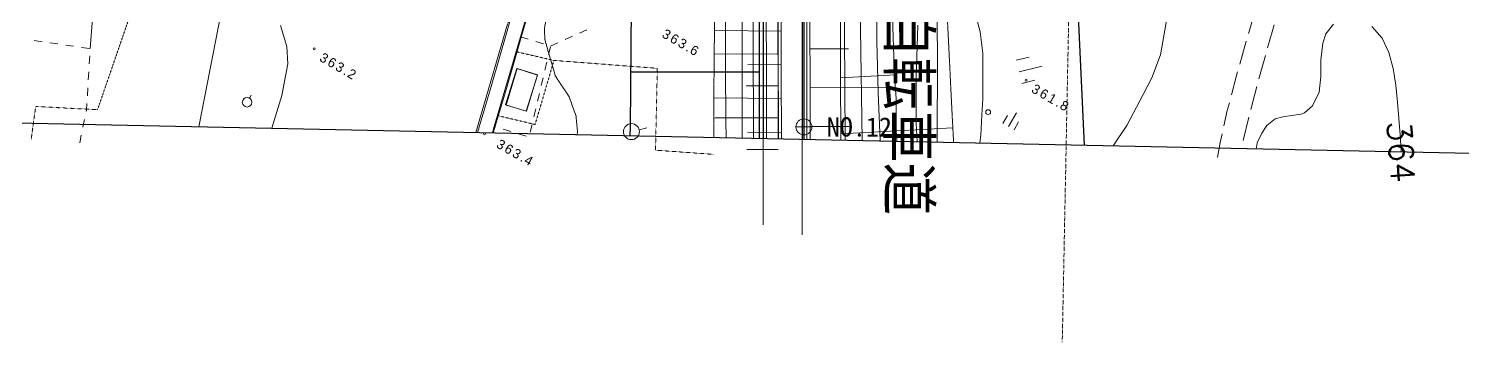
# Model space of a CAD drawing. Header units: millimetres. Extents: x 432273 to 1023813, y -32657 to 705940.
# Drawn here: x 643010 to 867642, y 170116 to 219158 of the extents above; entities that cross this region are included whole.
import ezdxf

# ---------------------------------------------------------------- set-up
doc = ezdxf.new("R2010")
doc.units = ezdxf.units.MM
doc.header["$LTSCALE"] = 100
for name, pattern in [('561019', [1, 0.5, -0.5]), ('56301', [0.5, 0.25, -0.25]), ('57103', [5.5, 5, -0.5]), ('SXF_一点短鎖線', [9.25, 6, -1.5, 0.25, -1.5])]:
    doc.linetypes.add(name, pattern=pattern)
doc.layers.get('Defpoints').update_dxf_attribs({"color": 153})
for name, color, linetype, lineweight in [('D-BGD', 7, 'Continuous', 13), ('D-BMK', 2, 'SXF_一点短鎖線', 13), ('D-BMK-HTXT', 7, 'Continuous', 13), ('D-BYP-STR2', 6, 'Continuous', 25), ('●予備設計_LP横断', 7, 'Continuous', 13)]:
    doc.layers.add(name, color=color, linetype=linetype, lineweight=lineweight)
doc.styles.add('BIGFONT', font='txt', dxfattribs={"height": 0.2, "bigfont": 'BIGFONT'})
doc.styles.add('Style-WORKING', font='WORKING.shx')
doc.styles.add('ＭＳ ゴシック', font='MS Gothic.ttf')
doc.linetypes.add('57106', pattern='A,2.5,[43,dgnlstyle-dm500.shx,S=0.002,R=0,X=0,Y=0],2.5', length=5)

# ---------------------------------------------------------------- blocks, each defined once
blk = doc.blocks.new('M6319')
at = {"layer": '●予備設計_LP横断', "linetype": 'Continuous', "lineweight": 9}
blk.add_line((0, 0.5), (0, 1), dxfattribs=at)
blk.add_circle((0, -0.25), 0.75, dxfattribs=at)
blk = doc.blocks.new('M6334')
at = {"layer": '●予備設計_LP横断', "linetype": 'Continuous', "lineweight": 9}
for p, q in [((-1, -1.25), (-1, 0.15)), ((0, -1.25), (0, 1.25)), ((1, -1.25), (1, 0.15))]:
    blk.add_line(p, q, dxfattribs=at)
blk = doc.blocks.new('M7312')
at = {"layer": '●予備設計_LP横断', "linetype": 'Continuous', "lineweight": 20}
blk.add_circle((0, 0), 0.15, dxfattribs=at)
blk = doc.blocks.new('21311212131313131')
at = {"layer": 'D-BGD', "linetype": 'Continuous'}
for p, q in [((2820046.9645, -1151617.9155, 363653.9803), (2816419.9963, -1150662.9725, 363685.9803)), ((2824903.2136, -1152790.9373, 363821.9803), (2821259.7591, -1151918.1722, 363679.9803)), ((2817835.6232, -1154649.4275, 363665.9803), (2814208.655, -1153694.4846, 363698.9803)), ((2829789.7272, -1153848.2827, 363819.9803), (2826120.1826, -1153075.2387, 363857.9803)), ((2819761.3366, -1189195.6815), (2818799.9082, -1185570.7355)), ((2817949.3438, -1189675.5186), (2817411.8177, -1187646.1184)), ((2821574.6868, -1188715.4475), (2821036.2835, -1186685.5671)), ((2830054.4014, -1216936.1564), (2828720.7719, -1199389.6415)), ((2821258.1443, -1217137.5246), (2820631.1483, -1208560.3024)), ((2822927.0682, -1221893.3027), (2822648.6716, -1209781.8957)), ((2816870.9486, -1222043.6736), (2816728.5172, -1216014.7011)), ((2829009.5028, -1221757.3376), (2828864.766, -1215670.1012)), ((2819438.938, -1226473.6229), (2819497.2281, -1231725.3059)), ((2824722.1771, -1226360.5449), (2824839.6941, -1236929.8145)), ((2830021.1693, -1226239.4542), (2830103.6585, -1231531.4488)), ((2814155.2374, -1226563.5479), (2814271.8038, -1237047.3162)), ((2817728.4835, -1227016.2717), (2817967.7473, -1237054.1869)), ((2822749.426, -1226903.4265), (2822859.1336, -1231888.4503)), ((2827730.48, -1226780.1454), (2827969.9351, -1236692.7611)), ((2832684.3869, -1226664.8036), (2832805.3628, -1231587.5937)), ((2830058.597, -1248514.9117), (2829738.4132, -1247306.7565)), ((2815126.6516, -1258160.5475, 364455.9803), (2814587.3511, -1257031.9463, 364457.9803)), ((2816203.9785, -1260415.9125, 364452.9803), (2815665.5552, -1259287.7914, 364454.9803)), ((2817282.1826, -1262671.7576, 364449.9803), (2816743.7592, -1261543.6366, 364451.9803)), ((2816606.4119, -1264991.166, 364474.9803), (2816955.8922, -1263790.4977, 364461.9803)), ((2817364.7574, -1262689.6013, 364448.9803), (2818586.6307, -1262950.3665, 364435.9803)), ((2819808.901, -1263212.4891, 364422.9803), (2821031.6514, -1263473.7346, 364410.9803)), ((2822253.0445, -1263735.377, 364397.9803), (2823475.7949, -1263996.6225, 364384.9803)), ((2824698.0652, -1264258.7451, 364371.9803), (2825920.8156, -1264519.9905, 364358.9803)), ((2815907.0545, -1267391.1453, 364499.9803), (2816256.5347, -1266190.477, 364486.9803)), ((2827142.2087, -1264781.633, 364345.9803), (2828364.9592, -1265042.8784, 364332.9803)), ((2829587.2294, -1265305.001, 364320.9803), (2830809.1027, -1265565.7663, 364307.9803)), ((2831403.6549, -1266208.177, 364316.9803), (2831069.7331, -1267411.6624, 364359.9803)), ((2830736.6884, -1268615.628, 364401.9803), (2830402.7666, -1269819.1133, 364444.9803)), ((2830066.2133, -1271021.1581, 364511.9803), (2830009.0006, -1271223.5457, 364529.9803)), ((2818987.6536, -1336140.3362, 363523.9804), (2819139.0298, -1334899.6206, 363519.9804)), ((2820288.6218, -1334830.1066, 363507.9804), (2821537.7177, -1334876.6269, 363494.9804)), ((2822786.8137, -1334923.1471, 363481.9804), (2824035.9096, -1334969.6674, 363468.9804)), ((2825285.0056, -1335016.1877, 363455.9804), (2826534.1015, -1335062.7079, 363443.9804)), ((2830256.6318, -1335422.4233, 363419.9804), (2831484.9331, -1335654.7865, 363420.9804)), ((2832713.2345, -1335887.1496, 363420.9804), (2833941.5358, -1336119.5128, 363420.9804)), ((2818686.6556, -1338622.7277, 363530.9804), (2818837.1546, -1337381.5319, 363527.9804)), ((2818386.1377, -1341104.242, 363537.9804), (2818536.6367, -1339863.0462, 363534.9804)), ((2818084.2624, -1343586.1533, 363545.9804), (2818234.7615, -1342344.9575, 363541.9804))]:
    blk.add_line(p, q, dxfattribs=at)
at = {"layer": 'D-BGD', "linetype": 'Continuous', "elevation": 363999.9803}
for points in [[(2831012.6992, -1151776.8349), (2830076.6476, -1151647.7543), (2828557.2992, -1150987.0121), (2827324.6599, -1150198.2155), (2826257.9738, -1148918.8484), (2825944.5576, -1147721.2382), (2825444.431, -1144927.9655), (2825219.4391, -1144360.1815), (2824134.3774, -1143093.5557), (2821968.2335, -1142135.7354), (2819488.109, -1141918.0612), (2816873.5309, -1141945.9927), (2814268.1069, -1141728.1271), (2812812.274, -1141284.5618), (2811298.4928, -1140113.85)], [(2811500.843, -1134079.8173), (2813317.4512, -1132406.6066), (2815533.0109, -1131316.6091), (2818007.3673, -1130607.6947), (2820611.4425, -1130140.7989), (2823246.4432, -1129804.8367), (2825834.2569, -1129534.2456), (2828362.9744, -1129288.3051), (2830854.941, -1129067.8472), (2831012.6992, -1129054.067)], [(2808756.6236, -1313627.0199), (2831012.6992, -1317497.4481)]]:
    blk.add_lwpolyline(points, dxfattribs=at)
at = {"layer": 'D-BGD', "linetype": 'Continuous', "extrusion": (0.020391, 0.043206, 0.998858), "elevation": 370985.0761}
blk.add_lwpolyline([(-3036891.4101, -143680.9626), (-3034302.971, -143199.5467), (-3033210.239, -142969.3043)], dxfattribs=at)
at = {"layer": 'D-BGD', "linetype": 'Continuous', "extrusion": (0.021261, 0.045244, 0.99875), "elevation": 370878.3822}
blk.add_lwpolyline([(-3036442.8195, -134140.6828), (-3035246.0273, -133920.639), (-3032767.3638, -133400.5355)], dxfattribs=at)
at = {"layer": 'D-BGD', "linetype": 'Continuous', "extrusion": (-0.229075, -0.884276, 0.406916), "elevation": 523515.3781}
blk.add_lwpolyline([(3022347.3523, 165019.9265), (3019221.4184, 164891.8428), (3018600.0457, 164897.3165)], dxfattribs=at)
at = {"layer": 'D-BGD', "linetype": 'Continuous', "extrusion": (0.178721, 0.826134, 0.534379), "elevation": -256035.2989}
blk.add_lwpolyline([(-3008258.9742, 592320.4424), (-3005770.293, 592348.8365), (-3004510.9226, 592293.2313)], dxfattribs=at)
at = {"layer": 'D-BGD', "linetype": 'Continuous', "extrusion": (0.013605, 0.018638, 0.999734), "elevation": 380644.5548}
blk.add_lwpolyline([(-2970456.4046, -726229.4396), (-2968337.6868, -725146.0466), (-2967089.0397, -724582.6822)], dxfattribs=at)
at = {"layer": 'D-BGD', "linetype": '57106', "elevation": 361999.9804}
for points in [[(2831012.6992, -1195094.9683), (2829814.7319, -1194969.474), (2826638.3798, -1194892.7964), (2824129.9948, -1194785.0555), (2816968.6532, -1194955.1277), (2813623.5376, -1195432.4643), (2808744.7798, -1196822.467)], [(2810692.2851, -1166184.1374), (2816630.398, -1167111.4837), (2820268.9759, -1168355.5118), (2822905.3761, -1169664.251), (2827797.4109, -1172123.4459), (2831012.6992, -1174229.6978)]]:
    blk.add_lwpolyline(points, dxfattribs=at)
at = {"layer": 'D-BGD', "linetype": 'Continuous', "flags": 128}
for points, elevation in [([(2811699.5051, -1202177.0395), (2818823.9226, -1201989.0338), (2829808.0896, -1201828.8687), (2831012.6992, -1201774.8935)], 362999.9804), ([(2831012.6992, -1204938.7228), (2828153.9517, -1205135.7737), (2824190.6406, -1205245.0461), (2820964.0607, -1205291.3569), (2812818.5628, -1205222.4953)], 363999.9803), ([(2831012.6992, -1208096.9872), (2829268.8608, -1208232.5401), (2824353.0689, -1208369.8875), (2820894.5811, -1208719.0378), (2811618.2284, -1209201.9234)], 364999.9803), ([(2794761.0499, -1212526.6377), (2797887.2478, -1212207.6266), (2801909.9295, -1211946.1698), (2809394.3351, -1211777.3889), (2815435.895, -1211597.3867), (2823463.5239, -1211190.1686), (2831012.6992, -1210753.902)], 365999.9802), ([(2796175.5204, -1214813.8024), (2831012.6992, -1213556.6494)], 366999.9802), ([(2797589.9908, -1217100.9672), (2831012.6992, -1216211.8194)], 367999.9801), ([(2679911.1663, -1231935.7969), (2831012.6992, -1228557.661)], 366999.9802), ([(2724951.051, -1229034.1622), (2730973.2626, -1228929.0709), (2771207.2687, -1228140.2186), (2831012.6992, -1226650.8401)], 367999.9801), ([(2680907.7549, -1234015.8583), (2691732.7564, -1233455.0496), (2694909.8565, -1233355.4308), (2700086.3639, -1233283.2862), (2729276.9233, -1233008.62), (2731799.9054, -1232964.7465), (2736320.5912, -1232861.9118), (2831012.6992, -1230585.054)], 365999.9802), ([(2804295.9087, -1232896.3446), (2831012.6992, -1232372.8365)], 364999.9803), ([(2831012.6992, -1234847.8146), (2828371.7792, -1234963.28), (2820208.6759, -1235186.8907), (2813357.7401, -1235337.6442), (2801498.5774, -1235584.263), (2790574.1312, -1236303.8192), (2781034.1559, -1236691.4098), (2776259.4142, -1236862.6518), (2772118.4167, -1236888.3325), (2768236.789, -1236763.012), (2760626.9672, -1236694.4097), (2749972.4013, -1236860.5848), (2731143.2162, -1237631.6795), (2720350.4038, -1237652.631), (2711610.6789, -1237773.7647), (2697334.1945, -1237702.5654), (2685298.6865, -1238346.2828), (2684521.4997, -1238822.5921), (2677097.3582, -1241494.8269), (2662136.5812, -1242686.1153)], 363999.9803), ([(2831012.6992, -1306062.0084), (2825891.3596, -1304616.1146), (2820880.9757, -1303772.5475), (2818200.1826, -1303992.2382), (2814925.4161, -1305019.9638)], 362999.9804)]:
    blk.add_lwpolyline(points, dxfattribs=dict(at, elevation=elevation))
at = {"layer": 'D-BGD', "linetype": '561019', "flags": 128}
for points in [[(2441034.3739, -1231115.2852), (2441014.949, -1230194.9008), (2441009.8382, -1229935.5942), (2440973.7998, -1228187.5674), (2440932.6506, -1226180.234), (2440890.6243, -1224172.4204), (2440849.475, -1222165.087), (2440838.0365, -1221607.0466), (2465396.9227, -1220738.3151), (2502568.1938, -1220258.7543), (2502893.2618, -1220254.3025), (2505968.9706, -1220281.5844), (2533646.6748, -1220529.6704), (2555247.3327, -1219423.2209), (2574682.3776, -1218318.0141), (2575877.9982, -1218262.2975), (2607350.0318, -1216798.0533), (2630746.0107, -1217401.774), (2633752.1022, -1217183.4579), (2635812.956, -1216221.9558), (2646480.1569, -1210237.1016), (2669388.8157, -1210323.2366), (2671678.4637, -1210836.7904), (2674039.248, -1211855.5625), (2682867.6468, -1216539.2122), (2684403.4154, -1216795.1095), (2705862.1412, -1215918.7715), (2722323.8586, -1215317.7261), (2764230.8114, -1214009.3989), (2772988.6009, -1213295.0741), (2774605.8721, -1213068.8912), (2777265.5539, -1211517.479), (2787744.4804, -1204699.9318), (2789344.3566, -1203582.9766), (2800889.1227, -1201996.8461), (2810456.4508, -1200682.5578), (2827286.2582, -1199498.6722), (2831012.6992, -1199215.4427)], [(2831012.6992, -1236807.669), (2825017.3697, -1236927.839), (2802688.3304, -1237176.1098), (2786559.0646, -1238007.0333), (2774996.6959, -1238263.3631), (2763337.7913, -1237975.489), (2742248.3589, -1238212.6437), (2727059.991, -1238917.9482), (2710059.59, -1238770.363), (2696268.7816, -1239405.0955), (2688078.3427, -1239185.0873), (2684602.2686, -1238768.7647), (2682567.5174, -1238524.7153), (2678989.8195, -1236871.6804), (2677296.415, -1236101.9729), (2675530.4364, -1235298.2358), (2672942.0956, -1234189.0919), (2671076.1912, -1233388.7937), (2668479.6489, -1232319.6215), (2666402.7326, -1231465.3696), (2665181.1578, -1230800.0541), (2665261.2657, -1230499.6166), (2665309.5852, -1230319.7215)]]:
    blk.add_lwpolyline(points, dxfattribs=at)
at = {"layer": 'D-BGD', "linetype": 'Continuous', "flags": 128}
for points in [[(2831012.6992, -1216914.2186), (2820566.1395, -1217153.3663), (2803348.3847, -1217446.5523)], [(2680590.0773, -1225939.2039), (2691570.549, -1225637.9312), (2704880.496, -1225273.4951), (2724478.1834, -1224643.7979), (2739722.9424, -1224431.0794), (2753900.8678, -1223976.3481), (2772080.7637, -1223443.7682), (2786048.1145, -1223223.7522), (2803466.5521, -1222745.1576), (2820671.7769, -1222451.9525), (2831012.6992, -1222215.5706)], [(2665309.5852, -1230319.7215), (2665602.928, -1230289.9219), (2667515.4703, -1230234.5018), (2668733.1673, -1230198.8509), (2680699.3755, -1229937.8703), (2691684.3163, -1229636.7641), (2704999.2125, -1229271.6172), (2724570.0025, -1228643.1559), (2739814.7614, -1228430.4374), (2754023.1762, -1227974.1565), (2772170.3482, -1227443.043), (2786134.1071, -1227223.3408), (2803555.2595, -1226743.9522), (2820751.066, -1226451.2914), (2831012.6992, -1226216.7961)], [(2831012.6992, -1226216.7961), (2820751.066, -1226451.2914), (2803555.2595, -1226743.9522), (2786134.1071, -1227223.3408), (2772170.3482, -1227443.043), (2754023.1762, -1227974.1565), (2739814.7614, -1228430.4374), (2724570.0025, -1228643.1559), (2704999.2125, -1229271.6172), (2691684.3163, -1229636.7641), (2680699.3755, -1229937.8703)], [(2739073.986, -1246614.3747), (2765490.0424, -1253677.8001), (2794223.2286, -1261550.2733), (2824387.3906, -1269524.3731), (2831012.6992, -1271363.6249)], [(2831012.6992, -1273854.1056), (2823760.0686, -1271840.6631), (2793599.8954, -1263867.6069), (2764863.1173, -1255995.4475), (2738453.2844, -1248933.149)]]:
    blk.add_lwpolyline(points, dxfattribs=at)
at = {"layer": 'D-BGD', "linetype": '56301', "flags": 128}
for points in [[(2819496.0808, -1262095.0079), (2820391.6454, -1245871.171), (2833199.8845, -1245892.1636), (2833665.9528, -1236754.5308)], [(2818281.5309, -1267910.096), (2819496.0808, -1262095.0079), (2829577.0143, -1264834.2733), (2828330.0286, -1270619.0644)], [(2833625.1133, -1343738.4534), (2828391.8743, -1343122.8789), (2828404.9074, -1342688.8189), (2828683.5315, -1333429.1915), (2808301.3816, -1326859.897), (2806231.3622, -1326192.9669), (2811211.7378, -1289558.446), (2813527.9244, -1269136.0433)]]:
    blk.add_lwpolyline(points, dxfattribs=at)
at = {"layer": 'D-BGD', "linetype": '57103', "elevation": 363499.9804, "flags": 128}
blk.add_lwpolyline([(2791645.0933, -1257259.169), (2797851.6851, -1257766.8916), (2804330.257, -1259743.6706), (2806356.3293, -1260497.1262), (2812685.3415, -1263413.505), (2814488.1896, -1263695.9076), (2816230.3384, -1263589.3891), (2821900.3952, -1261836.8262), (2825114.0348, -1259602.5381), (2828120.9145, -1258449.822), (2830550.5126, -1258149.6197), (2831012.6992, -1258193.7371)], dxfattribs=at)
at = {"layer": 'D-BGD', "linetype": 'Continuous'}
blk.add_lwpolyline([(2826589.3452, -1269556.7057), (2820887.1519, -1267894.3616), (2821841.0599, -1264631.639), (2827543.2532, -1266293.9832)], close=True, dxfattribs=at)
at = {"layer": 'D-BGD', "linetype": 'Continuous', "extrusion": (0.121256, -0.008276, 0.992587), "elevation": 713712.8392}
blk.add_lwpolyline([(-1139712.4354, -2837797.502), (-1139760.5295, -2833025.3553), (-1137034.512, -2833107.6337)], dxfattribs=at)
at = {"layer": 'D-BGD', "linetype": 'Continuous', "extrusion": (0.013396, 0.070612, 0.997414), "elevation": 306096.5111}
blk.add_lwpolyline([(-3027074.0823, 808754.5778), (-3028085.4032, 808601.526), (-3028312.4626, 808601.526)], dxfattribs=at)
at = {"layer": 'D-BGD', "linetype": 'Continuous'}
for points in [[(2831012.6992, -1221709.8138, 368860.0125), (2804678.9325, -1222323.5434, 368789.9801), (2779911.8946, -1222833.2166, 368699.9801), (2755044.8486, -1223504.7489, 368689.9801), (2730306.4309, -1224087.0918, 368529.9801), (2705243.9123, -1224720.0174, 368449.9801), (2687287.7372, -1225241.6858, 368379.9801), (2679492.4714, -1225466.0178, 368449.9801), (2669693.3416, -1220375.218, 368459.9801), (2668998.5268, -1220165.8562, 368489.9801), (2668184.6876, -1220028.1406, 368459.9801), (2659904.294, -1220180.702, 368409.9801)], [(2679492.4714, -1225466.0178, 368449.9801), (2687287.7372, -1225241.6858, 368379.9801), (2705243.9123, -1224720.0174, 368449.9801), (2730306.4309, -1224087.0918, 368529.9801), (2755044.8486, -1223504.7489, 368689.9801), (2779911.8946, -1222833.2166, 368699.9801), (2804678.9325, -1222323.5434, 368789.9801), (2831012.6992, -1221709.8138, 368860.0125)], [(2665492.2552, -1230798.2146, 368259.9801), (2667458.1821, -1230643.1949, 368309.9801), (2677468.7589, -1230537.17, 368449.9801), (2687437.3332, -1230237.1456, 368379.9801), (2705379.9349, -1229719.4469, 368449.9801), (2730420.1082, -1229085.6891, 368529.9801), (2755172.0995, -1228499.3765, 368689.9801), (2780034.3436, -1227836.6158, 368699.9801), (2804792.6099, -1227322.1406, 368789.9801), (2831012.6992, -1226706.6955, 368859.7305)], [(2677468.7589, -1230537.17, 368449.9801), (2687437.3332, -1230237.1456, 368379.9801), (2705379.9349, -1229719.4469, 368449.9801), (2730420.1082, -1229085.6891, 368529.9801), (2755172.0995, -1228499.3765, 368689.9801), (2780034.3436, -1227836.6158, 368699.9801), (2804792.6099, -1227322.1406, 368789.9801), (2831012.6992, -1226706.6955, 368859.7305)], [(2739716.4523, -1246715.2763, 364399.9803), (2756063.4201, -1251069.8614, 364619.9803), (2789684.0114, -1260252.1165, 364429.9803), (2790747.4261, -1260537.8594, 364419.9803), (2814644.1975, -1267053.2222, 364489.9803), (2815907.0545, -1267391.1453, 364499.9803), (2830009.0006, -1271223.5457, 364529.9803), (2831012.6992, -1271495.9333, 364532.6733)], [(2739080.6858, -1249126.1268, 364399.9803), (2755378.9935, -1253465.474, 364619.9803), (2790089.3145, -1262947.8777, 364419.9803), (2813760.3286, -1269396.6545, 364489.9803), (2813986.0858, -1269463.2405, 364489.9803), (2831012.6992, -1274084.0958, 364538.5878)]]:
    blk.add_polyline3d(points, dxfattribs=at)
for centre, radius in [((2826153.3745, -1193904.5021, 363269.9804), 375), ((2830379.3233, -1249723.6816), 1249.9499)]:
    blk.add_circle(centre, radius, dxfattribs=at)
blk.add_3dface([(2826628.4455, -1269456.1265), (2820879.9615, -1267847.1038), (2821786.9063, -1264607.6935), (2827534.5131, -1266216.2361)], dxfattribs=at)
at = {"layer": 'D-BMK', "linetype": 'SXF_一点短鎖線', "flags": 128}
blk.add_lwpolyline([(2358657.0594, -1232509.0485), (2831012.6992, -1222672.879)], dxfattribs=at)
at = {"layer": 'D-BMK-HTXT', "color": 7, "linetype": 'Continuous', "lineweight": 13}
blk.add_line((2829101.1116, -1223962.9563, 329092.9815), (2829049.0637, -1221463.4981, -329092.9815), dxfattribs=at)
blk.add_circle((2829075.0877, -1222713.2272, 0), 1250, dxfattribs=at)
at = {"layer": 'D-BYP-STR2'}
blk.add_line((2821019.9853, -1250027.7094), (2820600.6699, -1229891.213), dxfattribs=at)
at = {"layer": 'D-BYP-STR2', "ltscale": 1500, "flags": 128}
for points in [[(2559995.2108, -1229183.8133), (2581672.1455, -1231096.6869, 0.02634359), (2582724.6241, -1231130.2244), (2588239.7219, -1231015.3802, 0.0353635146), (2589646.5834, -1230886.2662), (2609257.3932, -1227676.8846, -0.0353635146), (2610664.2548, -1227547.7705), (2831012.6992, -1222959.3246)], [(2560059.7407, -1232282.7014), (2581062.4067, -1237171.8848, 0.02634359), (2582851.6204, -1237228.8984), (2588366.7181, -1237114.0543, 0.0353635146), (2590758.3827, -1236894.5604), (2609390.7898, -1233845.298, -0.0353635146), (2611782.4544, -1233625.8042), (2831012.6992, -1229060.6432)]]:
    blk.add_lwpolyline(points, format="xyb", dxfattribs=at)
at = {"layer": 'D-BYP-STR2', "flags": 128}
for points in [[(2582128.6229, -1227855.5544), (2831012.6992, -1222672.879)], [(2665461.4269, -1233121.7787), (2831012.6992, -1229674.3966)], [(2810893.6449, -1250147.9574), (2829641.743, -1249925.3279), (2831012.6992, -1249981.981)]]:
    blk.add_lwpolyline(points, dxfattribs=at)
at = {"layer": 'Defpoints'}
blk.add_lwpolyline([(2358657.0594, -1541785.2211), (2831012.6992, -1541785.2211), (2831012.6992, -987785.2211), (2358657.0594, -987785.2211)], close=True, dxfattribs=at)
at = {"layer": 'Defpoints', "linetype": 'Continuous', "flags": 128}
blk.add_lwpolyline([(2358657.0594, -1194799.6502), (2527728.8742, -1199242.0985), (2831012.6992, -1178777.6202)], dxfattribs=at)
at = {"layer": 'D-BGD', "linetype": 'Continuous', "lineweight": 20, "xscale": 1000, "yscale": 1000, "zscale": 1000, "rotation": 61.30205960440028}
for p in [(2821029.7101, -1188063.695, 361822.9804), (2831201.519, -1272729.1234, 363425.9804), (2818463.7525, -1299678.9762, 363197.9804)]:
    blk.add_blockref('M7312', p, dxfattribs=at)
at = {"layer": 'D-BGD', "linetype": 'Continuous', "lineweight": 9, "xscale": 1000, "yscale": 1000, "zscale": 1000, "rotation": 61.30205960440028}
for name, p in [('M6334', (2827255.6407, -1190070.8945)), ('M6319', (2826811.3294, -1309907.4859))]:
    blk.add_blockref(name, p, dxfattribs=at)
at = {"layer": 'D-BGD', "linetype": 'Continuous', "style": 'BIGFONT'}
for s, height, rotation, p in [('364', 3749.9998, 4.992127125, (2826375.4121, -1131382.0864, 363999.9803)), ('県道上田千曲長野自転車道', 7499.999595, 1.302059568, (2743670.2492, -1212170.4972))]:
    blk.add_text(s, height=height, rotation=rotation, dxfattribs=at).set_placement(p)
at = {"layer": 'D-BGD', "linetype": 'Continuous', "char_height": 1499.999919, "attachment_point": 7, "rotation": 61.302059604, "line_spacing_factor": 0.722892, "style": 'Style-WORKING'}
for s, insert in [('\\T1.315;361.8', (2822842.9723, -1187346.2848, 361822.9804)), ('\\T1.287;363.6', (2815456.5616, -1245385.7567, 363616.9803)), ('\\T1.281;363.4', (2833229.3788, -1270964.8196)), ('\\T1.284;363.2', (2820277.0147, -1298961.566, 363197.9804))]:
    blk.add_mtext(s, dxfattribs=dict(at, insert=insert))
at = {"layer": 'D-BMK-HTXT', "color": 7, "style": 'ＭＳ ゴシック'}
blk.add_text('NO.12', height=3000, rotation=91.192934945, dxfattribs=at).set_placement((2830500.1782, -1219100.2877))

msp = doc.modelspace()

# ---------------------------------------------------------------- linework, layer by layer
at = {"layer": 'D-BGD', "linetype": 'SXF_一点短鎖線'}
msp.add_line((807104.4, 278429.9, 354000), (804958.1, 170116, 354000), dxfattribs=at)
at = {"layer": 'D-BGD', "color": 6, "ltscale": 1500, "elevation": 354000, "flags": 128}
for points in [[(760518.2, 472957.1), (755192.8, 452060.7, 0.02634359), (755098.6, 450273.1), (755098.6, 444756.8, 0.03536351), (755268.2, 442361.1), (757928.9, 423669.2, -0.03536351), (758098.6, 421273.5), (758098.6, 188470.8)], [(763617.8, 472957.1), (761254, 451324.6, 0.02634359), (761198.6, 450273.1), (761198.6, 444756.8, 0.03536351), (761298.4, 443347.6), (764098.8, 423674.2, -0.03536351), (764198.6, 422264.9), (764198.5, 186939.8)]]:
    msp.add_lwpolyline(points, format="xyb", dxfattribs=at)

# ---------------------------------------------------------------- block references
at = {"layer": 'D-BGD', "linetype": '56301', "rotation": 268.807065034117}
msp.add_blockref('21311212131313131', (2045832.1, 3006806.9, 354000), dxfattribs=at)

doc.saveas('drawing.dxf')
